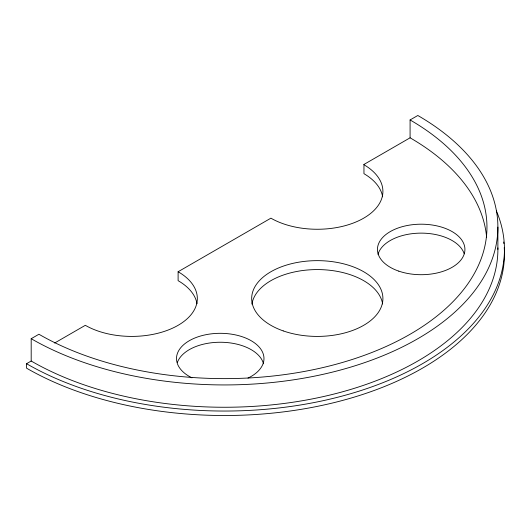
<?xml version="1.0" encoding="UTF-8"?>
<svg xmlns="http://www.w3.org/2000/svg" width="531" height="531" viewBox="0 0 531 531"><rect width="100%" height="100%" fill="white"/><g stroke="black" fill="none" stroke-linecap="round" stroke-linejoin="round"><path stroke-width="0.8" d="M31.19 338.705L38.922 334.245A262.453 151.527 0 0 0 410.085 334.245A262.453 151.527 0 0 0 410.085 119.953L417.817 115.492A273.385 157.84 0 0 1 417.817 338.705A273.385 157.84 0 0 1 31.19 338.705L31.19 361.027L26.55 363.708L26.55 368.169A279.95 161.623 0 0 0 336.694 401.967A279.95 161.623 0 0 0 504.231 247.539M54.627 343.033L85.318 325.311A65.612 37.88 0 0 0 178.111 325.311A65.612 37.88 0 0 0 178.111 271.739L270.903 218.168L272.954 219.303A65.612 37.88 0 0 0 364.551 217.657A65.612 37.88 0 0 0 363.954 164.749L363.954 173.677A65.612 37.88 0 0 1 382.625 196.815M363.682 164.603L410.085 137.814L410.085 119.953M497.886 227.095L497.886 249.417M178.111 271.739L178.111 280.673A65.612 37.88 0 0 1 197.008 303.745M251.933 304.124A65.612 37.88 0 0 1 317.166 269.575A65.612 37.88 0 0 1 382.632 303.978M177.334 362.573A43.741 25.256 0 0 1 221.308 342.256A43.741 25.256 0 0 1 263.502 363.795M191.937 377.826A43.741 25.256 0 0 1 188.638 341.108A43.741 25.256 0 0 1 252.325 341.406A43.741 25.256 0 0 1 247.984 378.092M378.012 254.329A43.741 25.256 0 0 1 420.718 233.129A43.741 25.256 0 0 1 464.2 253.798M410.085 137.814A262.453 151.527 0 0 1 486.635 237.523M497.879 247.871A273.385 157.84 0 0 1 330.362 394.945A273.385 157.84 0 0 1 31.19 361.027M496.359 210.847A279.95 161.623 0 0 1 361.943 390.225A279.95 161.623 0 0 1 26.55 363.708M503.693 241.997A279.95 161.623 0 0 1 503.879 243.576M398.794 271.142A43.741 25.256 0 0 0 464.924 249.802A43.741 25.256 0 0 0 399.843 227.407A43.741 25.256 0 0 0 398.794 271.142M283.209 330.899A65.612 37.88 0 0 0 382.891 299.384A65.612 37.88 0 0 0 285.784 265.301A65.612 37.88 0 0 0 283.209 330.899"/></g></svg>
